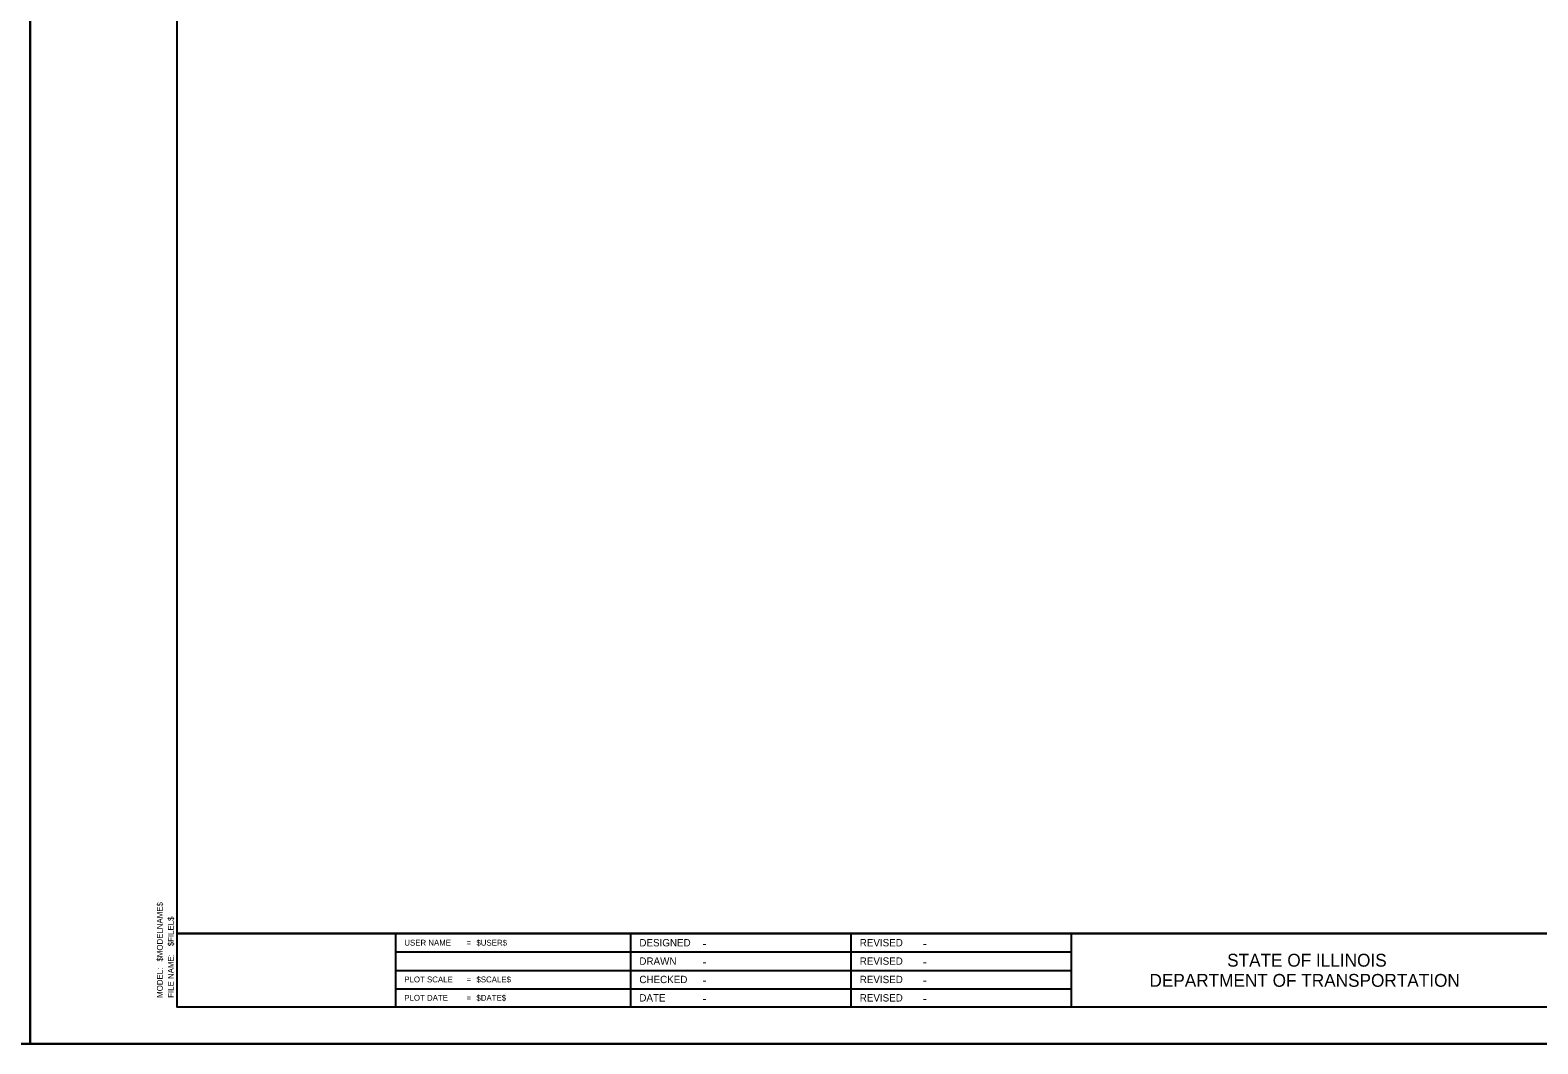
# Model space of a CAD drawing. Extents: x 2133490 to 2172050, y 2138301 to 2145980.
# Drawn here: x 2138050 to 2139076, y 2138301 to 2138990 of the extents above; entities that cross this region are included whole.
import ezdxf

# ---------------------------------------------------------------- set-up
doc = ezdxf.new("R2010")
doc.units = 0
for name, color, linetype in [('Sheets_50 Reference Boundary', 7, 'Continuous'), ('Sheets_General Details', 7, 'Continuous'), ('Sheets_Printer Plotting Border', 7, 'Continuous')]:
    doc.layers.add(name, color=color, linetype=linetype)

msp = doc.modelspace()

# ---------------------------------------------------------------- linework, layer by layer
at = {"layer": 'Sheets_50 Reference Boundary'}
msp.add_lwpolyline([(2138150.1, 2139375.7), (2139725.1, 2139375.7), (2139725.1, 2138375.7), (2138150.1, 2138375.7)], close=True, dxfattribs=at)
at = {"layer": 'Sheets_General Details'}
for p, q in [((2138050.1, 2138300.7), (2138050.1, 2139400.7)), ((2138050.1, 2139400.7), (2138050.1, 2138300.7)), ((2138150.1, 2138375.7), (2139725.1, 2138375.7)), ((2138298.8, 2138375.7), (2138298.8, 2138325.7)), ((2138458.8, 2138375.7), (2138458.8, 2138325.7)), ((2138608.8, 2138375.7), (2138608.8, 2138325.7)), ((2138758.8, 2138375.7), (2138758.8, 2138325.7)), ((2138298.8, 2138363.2), (2138758.8, 2138363.2)), ((2138298.8, 2138350.7), (2138758.8, 2138350.7)), ((2138298.8, 2138338.2), (2138758.8, 2138338.2)), ((2138050.1, 2138300.7), (2136350.1, 2138300.7)), ((2139750.1, 2138300.7), (2138050.1, 2138300.7))]:
    msp.add_line(p, q, dxfattribs=at)
msp.add_lwpolyline([(2138150.1, 2139375.7), (2139725.1, 2139375.7), (2139725.1, 2138325.7), (2138150.1, 2138325.7)], close=True, dxfattribs=at)
at = {"layer": 'Sheets_Printer Plotting Border'}
for points in [[(2136350.1, 2138300.7), (2138050.1, 2138300.7), (2138050.1, 2139400.7), (2136350.1, 2139400.7)], [(2138050.1, 2138300.7), (2139750.1, 2138300.7), (2139750.1, 2139400.7), (2138050.1, 2139400.7)]]:
    msp.add_lwpolyline(points, close=True, dxfattribs=at)

# ---------------------------------------------------------------- texts
at = {"layer": 'Sheets_General Details'}
for s, rotation, p in [('$MODELNAME$', 90, (2138140.4, 2138356.7)), ('$FILEL$', 90, (2138147.9, 2138367.1)), ('USER NAME', 360, (2138304.8, 2138367.5)), ('=', 360, (2138347.2, 2138367.5)), ('$USER$', 360, (2138353.9, 2138367.5)), ('MODEL:', 90, (2138140.4, 2138332)), ('FILE NAME:', 90, (2138147.9, 2138332)), ('PLOT SCALE', 360, (2138304.8, 2138342.5)), ('=', 360, (2138347.2, 2138342.5)), ('$SCALE$', 360, (2138353.9, 2138342.5)), ('PLOT DATE', 360, (2138304.8, 2138330)), ('=', 360, (2138347.2, 2138330)), ('$DATE$', 360, (2138353.9, 2138330))]:
    msp.add_text(s, height=4, rotation=rotation, dxfattribs=at).set_placement(p)
for s, height, p in [('DESIGNED', 5, (2138464.8, 2138367)), ('REVISED', 5, (2138614.8, 2138367)), ('-', 6, (2138507.8, 2138366)), ('-', 6, (2138657.8, 2138366)), ('STATE OF ILLINOIS', 8.75, (2138864.9, 2138353.2)), ('DRAWN', 5, (2138464.8, 2138354.5)), ('-', 6, (2138507.8, 2138353.5)), ('REVISED', 5, (2138614.8, 2138354.5)), ('-', 6, (2138657.8, 2138353.5)), ('CHECKED', 5, (2138464.8, 2138342)), ('-', 6, (2138507.8, 2138341)), ('REVISED', 5, (2138614.8, 2138342)), ('-', 6, (2138657.8, 2138341)), ('DEPARTMENT OF TRANSPORTATION', 8.75, (2138812, 2138339.5)), ('DATE', 5, (2138464.8, 2138329.5)), ('-', 6, (2138507.8, 2138328.5)), ('REVISED', 5, (2138614.8, 2138329.5)), ('-', 6, (2138657.8, 2138328.5))]:
    msp.add_text(s, height=height, dxfattribs=at).set_placement(p)

doc.saveas('drawing.dxf')
